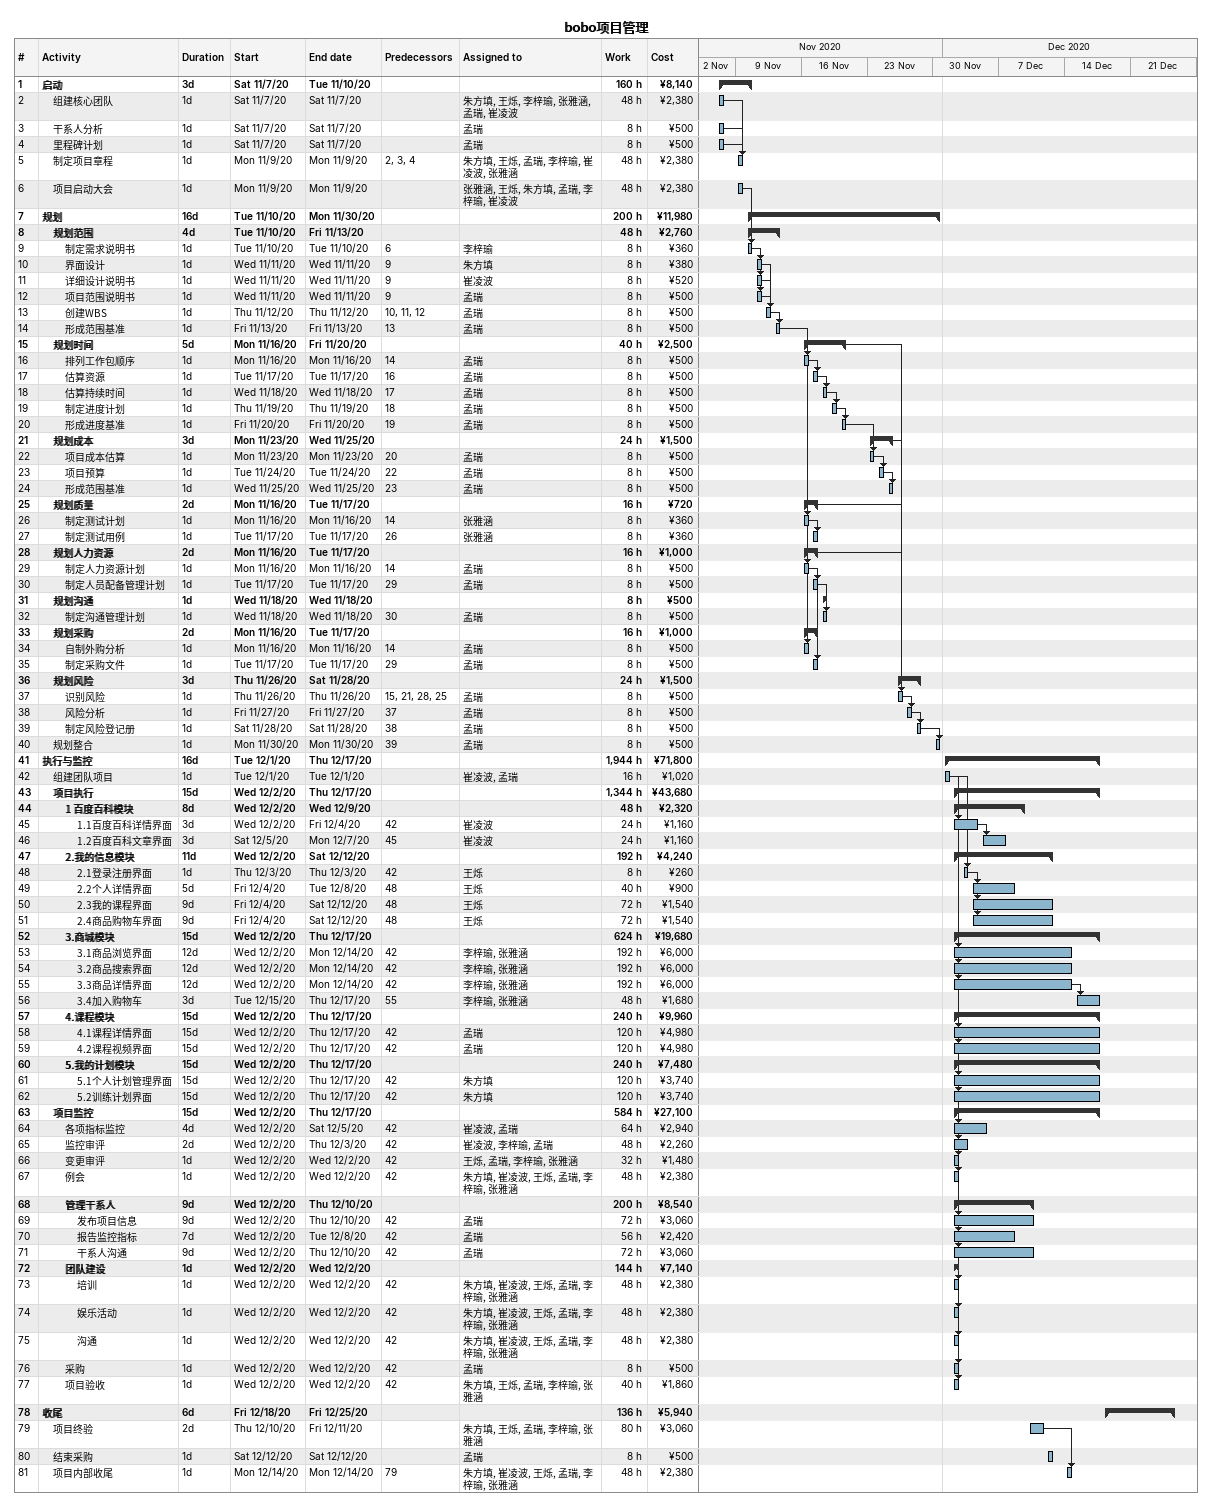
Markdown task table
bobo项目管理

| ID | Level | Task | Duration | Start | Finish | Predecessors | Resources | Work (h) | Cost (¥) |
|---|---|---|---|---|---|---|---|---|---|
| 1 | 1 | **启动** | 3d | 2020-11-07 | 2020-11-10 |  |  | 160 | 8140 |
| 2 | 2 | 组建核心团队 | 1d | 2020-11-07 | 2020-11-07 |  | 朱方填, 王烁, 李梓瑜, 张雅涵, 孟瑞, 崔凌波 | 48 | 2380 |
| 3 | 2 | 干系人分析 | 1d | 2020-11-07 | 2020-11-07 |  | 孟瑞 | 8 | 500 |
| 4 | 2 | 里程碑计划 | 1d | 2020-11-07 | 2020-11-07 |  | 孟瑞 | 8 | 500 |
| 5 | 2 | 制定项目章程 | 1d | 2020-11-09 | 2020-11-09 | 2, 3, 4 | 朱方填, 王烁, 孟瑞, 李梓瑜, 崔凌波, 张雅涵 | 48 | 2380 |
| 6 | 2 | 项目启动大会 | 1d | 2020-11-09 | 2020-11-09 |  | 张雅涵, 王烁, 朱方填, 孟瑞, 李梓瑜, 崔凌波 | 48 | 2380 |
| 7 | 1 | **规划** | 16d | 2020-11-10 | 2020-11-30 |  |  | 200 | 11980 |
| 8 | 2 | **规划范围** | 4d | 2020-11-10 | 2020-11-13 |  |  | 48 | 2760 |
| 9 | 3 | 制定需求说明书 | 1d | 2020-11-10 | 2020-11-10 | 6 | 李梓瑜 | 8 | 360 |
| 10 | 3 | 界面设计 | 1d | 2020-11-11 | 2020-11-11 | 9 | 朱方填 | 8 | 380 |
| 11 | 3 | 详细设计说明书 | 1d | 2020-11-11 | 2020-11-11 | 9 | 崔凌波 | 8 | 520 |
| 12 | 3 | 项目范围说明书 | 1d | 2020-11-11 | 2020-11-11 | 9 | 孟瑞 | 8 | 500 |
| 13 | 3 | 创建WBS | 1d | 2020-11-12 | 2020-11-12 | 10, 11, 12 | 孟瑞 | 8 | 500 |
| 14 | 3 | 形成范围基准 | 1d | 2020-11-13 | 2020-11-13 | 13 | 孟瑞 | 8 | 500 |
| 15 | 2 | **规划时间** | 5d | 2020-11-16 | 2020-11-20 |  |  | 40 | 2500 |
| 16 | 3 | 排列工作包顺序 | 1d | 2020-11-16 | 2020-11-16 | 14 | 孟瑞 | 8 | 500 |
| 17 | 3 | 估算资源 | 1d | 2020-11-17 | 2020-11-17 | 16 | 孟瑞 | 8 | 500 |
| 18 | 3 | 估算持续时间 | 1d | 2020-11-18 | 2020-11-18 | 17 | 孟瑞 | 8 | 500 |
| 19 | 3 | 制定进度计划 | 1d | 2020-11-19 | 2020-11-19 | 18 | 孟瑞 | 8 | 500 |
| 20 | 3 | 形成进度基准 | 1d | 2020-11-20 | 2020-11-20 | 19 | 孟瑞 | 8 | 500 |
| 21 | 2 | **规划成本** | 3d | 2020-11-23 | 2020-11-25 |  |  | 24 | 1500 |
| 22 | 3 | 项目成本估算 | 1d | 2020-11-23 | 2020-11-23 | 20 | 孟瑞 | 8 | 500 |
| 23 | 3 | 项目预算 | 1d | 2020-11-24 | 2020-11-24 | 22 | 孟瑞 | 8 | 500 |
| 24 | 3 | 形成范围基准 | 1d | 2020-11-25 | 2020-11-25 | 23 | 孟瑞 | 8 | 500 |
| 25 | 2 | **规划质量** | 2d | 2020-11-16 | 2020-11-17 |  |  | 16 | 720 |
| 26 | 3 | 制定测试计划 | 1d | 2020-11-16 | 2020-11-16 | 14 | 张雅涵 | 8 | 360 |
| 27 | 3 | 制定测试用例 | 1d | 2020-11-17 | 2020-11-17 | 26 | 张雅涵 | 8 | 360 |
| 28 | 2 | **规划人力资源** | 2d | 2020-11-16 | 2020-11-17 |  |  | 16 | 1000 |
| 29 | 3 | 制定人力资源计划 | 1d | 2020-11-16 | 2020-11-16 | 14 | 孟瑞 | 8 | 500 |
| 30 | 3 | 制定人员配备管理计划 | 1d | 2020-11-17 | 2020-11-17 | 29 | 孟瑞 | 8 | 500 |
| 31 | 2 | **规划沟通** | 1d | 2020-11-18 | 2020-11-18 |  |  | 8 | 500 |
| 32 | 3 | 制定沟通管理计划 | 1d | 2020-11-18 | 2020-11-18 | 30 | 孟瑞 | 8 | 500 |
| 33 | 2 | **规划采购** | 2d | 2020-11-16 | 2020-11-17 |  |  | 16 | 1000 |
| 34 | 3 | 自制外购分析 | 1d | 2020-11-16 | 2020-11-16 | 14 | 孟瑞 | 8 | 500 |
| 35 | 3 | 制定采购文件 | 1d | 2020-11-17 | 2020-11-17 | 29 | 孟瑞 | 8 | 500 |
| 36 | 2 | **规划风险** | 3d | 2020-11-26 | 2020-11-28 |  |  | 24 | 1500 |
| 37 | 3 | 识别风险 | 1d | 2020-11-26 | 2020-11-26 | 15, 21, 28, 25 | 孟瑞 | 8 | 500 |
| 38 | 3 | 风险分析 | 1d | 2020-11-27 | 2020-11-27 | 37 | 孟瑞 | 8 | 500 |
| 39 | 3 | 制定风险登记册 | 1d | 2020-11-28 | 2020-11-28 | 38 | 孟瑞 | 8 | 500 |
| 40 | 2 | 规划整合 | 1d | 2020-11-30 | 2020-11-30 | 39 | 孟瑞 | 8 | 500 |
| 41 | 1 | **执行与监控** | 16d | 2020-12-01 | 2020-12-17 |  |  | 1944 | 71800 |
| 42 | 2 | 组建团队项目 | 1d | 2020-12-01 | 2020-12-01 |  | 崔凌波, 孟瑞 | 16 | 1020 |
| 43 | 2 | **项目执行** | 15d | 2020-12-02 | 2020-12-17 |  |  | 1344 | 43680 |
| 44 | 3 | **1 百度百科模块** | 8d | 2020-12-02 | 2020-12-09 |  |  | 48 | 2320 |
| 45 | 4 | 1.1百度百科详情界面 | 3d | 2020-12-02 | 2020-12-04 | 42 | 崔凌波 | 24 | 1160 |
| 46 | 4 | 1.2百度百科文章界面 | 3d | 2020-12-05 | 2020-12-07 | 45 | 崔凌波 | 24 | 1160 |
| 47 | 3 | **2.我的信息模块** | 11d | 2020-12-02 | 2020-12-12 |  |  | 192 | 4240 |
| 48 | 4 | 2.1登录注册界面 | 1d | 2020-12-03 | 2020-12-03 | 42 | 王烁 | 8 | 260 |
| 49 | 4 | 2.2个人详情界面 | 5d | 2020-12-04 | 2020-12-08 | 48 | 王烁 | 40 | 900 |
| 50 | 4 | 2.3我的课程界面 | 9d | 2020-12-04 | 2020-12-12 | 48 | 王烁 | 72 | 1540 |
| 51 | 4 | 2.4商品购物车界面 | 9d | 2020-12-04 | 2020-12-12 | 48 | 王烁 | 72 | 1540 |
| 52 | 3 | **3.商城模块** | 15d | 2020-12-02 | 2020-12-17 |  |  | 624 | 19680 |
| 53 | 4 | 3.1商品浏览界面 | 12d | 2020-12-02 | 2020-12-14 | 42 | 李梓瑜, 张雅涵 | 192 | 6000 |
| 54 | 4 | 3.2商品搜索界面 | 12d | 2020-12-02 | 2020-12-14 | 42 | 李梓瑜, 张雅涵 | 192 | 6000 |
| 55 | 4 | 3.3商品详情界面 | 12d | 2020-12-02 | 2020-12-14 | 42 | 李梓瑜, 张雅涵 | 192 | 6000 |
| 56 | 4 | 3.4加入购物车 | 3d | 2020-12-15 | 2020-12-17 | 55 | 李梓瑜, 张雅涵 | 48 | 1680 |
| 57 | 3 | **4.课程模块** | 15d | 2020-12-02 | 2020-12-17 |  |  | 240 | 9960 |
| 58 | 4 | 4.1课程详情界面 | 15d | 2020-12-02 | 2020-12-17 | 42 | 孟瑞 | 120 | 4980 |
| 59 | 4 | 4.2课程视频界面 | 15d | 2020-12-02 | 2020-12-17 | 42 | 孟瑞 | 120 | 4980 |
| 60 | 3 | **5.我的计划模块** | 15d | 2020-12-02 | 2020-12-17 |  |  | 240 | 7480 |
| 61 | 4 | 5.1个人计划管理界面 | 15d | 2020-12-02 | 2020-12-17 | 42 | 朱方填 | 120 | 3740 |
| 62 | 4 | 5.2训练计划界面 | 15d | 2020-12-02 | 2020-12-17 | 42 | 朱方填 | 120 | 3740 |
| 63 | 2 | **项目监控** | 15d | 2020-12-02 | 2020-12-17 |  |  | 584 | 27100 |
| 64 | 3 | 各项指标监控 | 4d | 2020-12-02 | 2020-12-05 | 42 | 崔凌波, 孟瑞 | 64 | 2940 |
| 65 | 3 | 监控审评 | 2d | 2020-12-02 | 2020-12-03 | 42 | 崔凌波, 李梓瑜, 孟瑞 | 48 | 2260 |
| 66 | 3 | 变更审评 | 1d | 2020-12-02 | 2020-12-02 | 42 | 王烁, 孟瑞, 李梓瑜, 张雅涵 | 32 | 1480 |
| 67 | 3 | 例会 | 1d | 2020-12-02 | 2020-12-02 | 42 | 朱方填, 崔凌波, 王烁, 孟瑞, 李梓瑜, 张雅涵 | 48 | 2380 |
| 68 | 3 | **管理干系人** | 9d | 2020-12-02 | 2020-12-10 |  |  | 200 | 8540 |
| 69 | 4 | 发布项目信息 | 9d | 2020-12-02 | 2020-12-10 | 42 | 孟瑞 | 72 | 3060 |
| 70 | 4 | 报告监控指标 | 7d | 2020-12-02 | 2020-12-08 | 42 | 孟瑞 | 56 | 2420 |
| 71 | 4 | 干系人沟通 | 9d | 2020-12-02 | 2020-12-10 | 42 | 孟瑞 | 72 | 3060 |
| 72 | 3 | **团队建设** | 1d | 2020-12-02 | 2020-12-02 |  |  | 144 | 7140 |
| 73 | 4 | 培训 | 1d | 2020-12-02 | 2020-12-02 | 42 | 朱方填, 崔凌波, 王烁, 孟瑞, 李梓瑜, 张雅涵 | 48 | 2380 |
| 74 | 4 | 娱乐活动 | 1d | 2020-12-02 | 2020-12-02 | 42 | 朱方填, 崔凌波, 王烁, 孟瑞, 李梓瑜, 张雅涵 | 48 | 2380 |
| 75 | 4 | 沟通 | 1d | 2020-12-02 | 2020-12-02 | 42 | 朱方填, 崔凌波, 王烁, 孟瑞, 李梓瑜, 张雅涵 | 48 | 2380 |
| 76 | 3 | 采购 | 1d | 2020-12-02 | 2020-12-02 | 42 | 孟瑞 | 8 | 500 |
| 77 | 3 | 项目验收 | 1d | 2020-12-02 | 2020-12-02 | 42 | 朱方填, 王烁, 孟瑞, 李梓瑜, 张雅涵 | 40 | 1860 |
| 78 | 1 | **收尾** | 6d | 2020-12-18 | 2020-12-25 |  |  | 136 | 5940 |
| 79 | 2 | 项目终验 | 2d | 2020-12-10 | 2020-12-11 |  | 朱方填, 王烁, 孟瑞, 李梓瑜, 张雅涵 | 80 | 3060 |
| 80 | 2 | 结束采购 | 1d | 2020-12-12 | 2020-12-12 |  | 孟瑞 | 8 | 500 |
| 81 | 2 | 项目内部收尾 | 1d | 2020-12-14 | 2020-12-14 | 79 | 朱方填, 崔凌波, 王烁, 孟瑞, 李梓瑜, 张雅涵 | 48 | 2380 |
